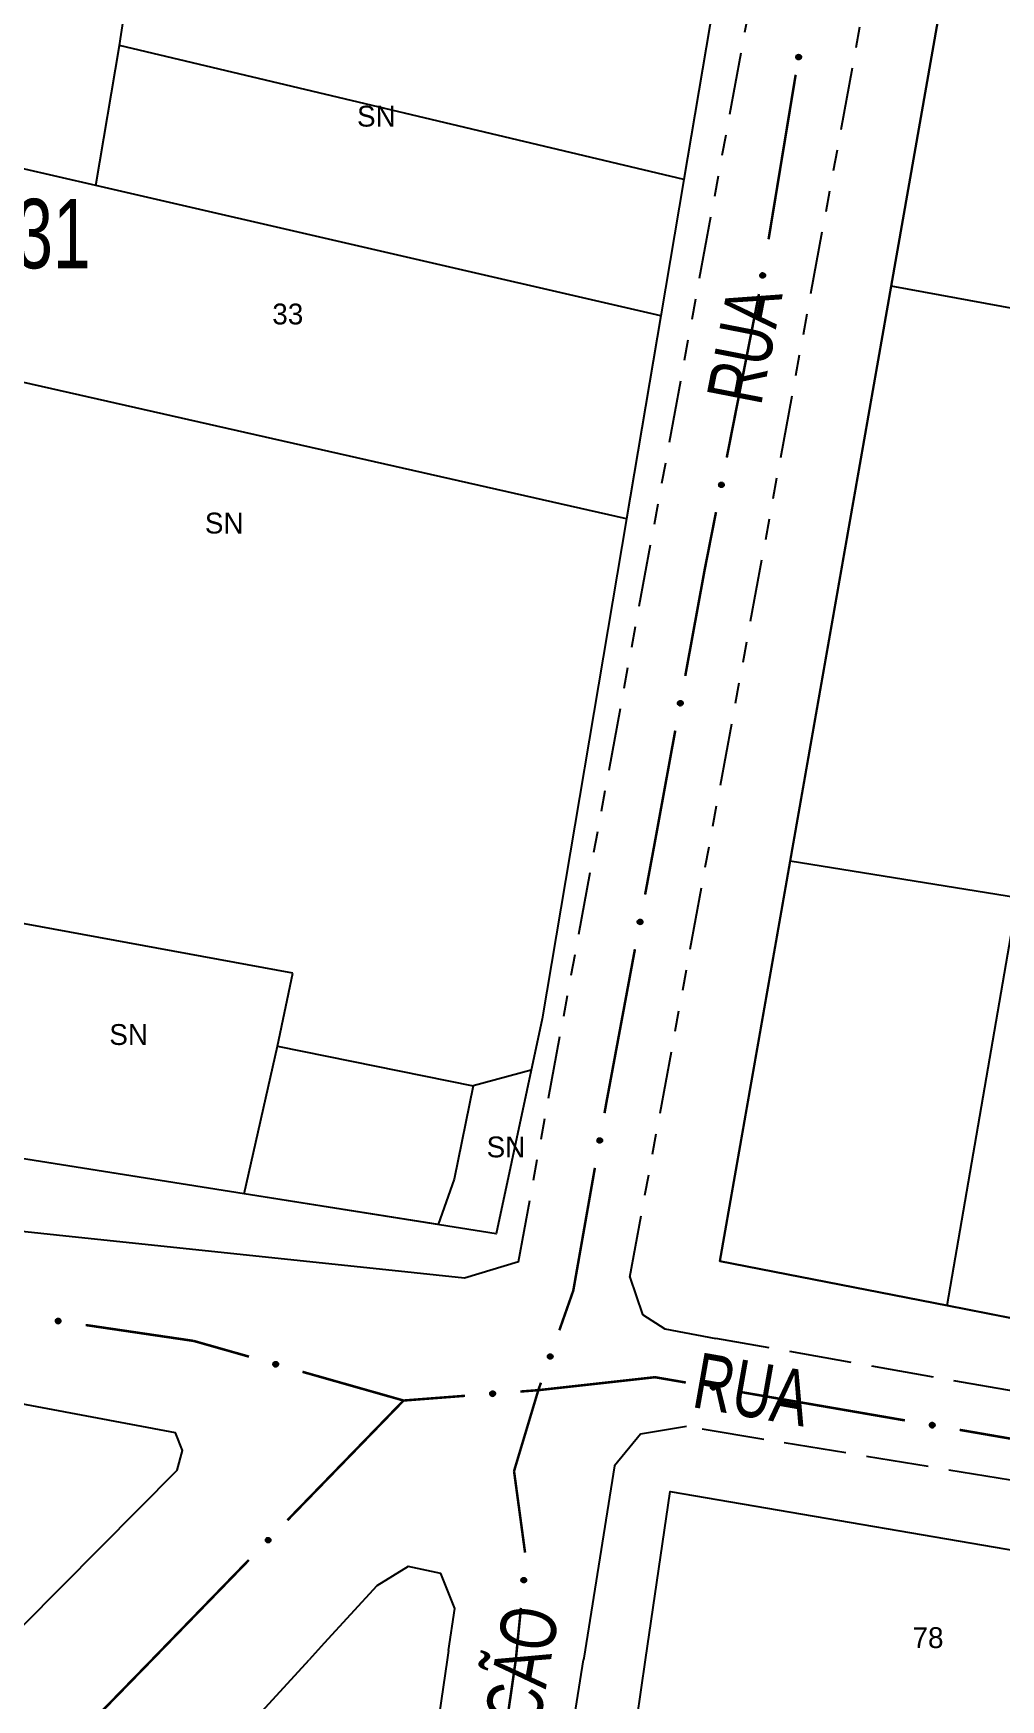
# Model space of a CAD drawing. Extents: x 209193 to 212081, y 4877574 to 4880493.
# Drawn here: x 210094.6 to 210164.2, y 4879056.4 to 4879176.3 of the extents above; entities that cross this region are included whole.
import ezdxf
from ezdxf.enums import TextEntityAlignment as Align

# ---------------------------------------------------------------- set-up
doc = ezdxf.new("R2010")
doc.units = 0
doc.header["$LTSCALE"] = 1.5
doc.header["$MEASUREMENT"] = 0
doc.linetypes.add('TRACO_11', pattern=[8, 3, -1, 3, -1])
doc.linetypes.add('TRACO_25', pattern=[8, 3, -1, 1, -1, 1, -1])
for name, color, linetype in [('CD_MALHA_LOTES', 7, 'CONTINUOUS'), ('CD_TXT_QUADRA', 255, 'CONTINUOUS'), ('RU-QUADRA', 210, 'CONTINUOUS'), ('SV-EIXO-RUA-N-PAV', 6, 'CONTINUOUS'), ('SV-EIXO-RUA-PAV', 20, 'CONTINUOUS'), ('SV-RUA-NAO-PAV', 7, 'CONTINUOUS'), ('SV-RUA-PAVIM', 7, 'CONTINUOUS'), ('SV-TXT-RUA-N-PAV', 7, 'CONTINUOUS'), ('SV-TXT-RUA-PAV', 7, 'CONTINUOUS'), ('Th_NmrPort', 1, 'CONTINUOUS')]:
    doc.layers.add(name, color=color, linetype=linetype)
doc.styles.add('ARIAL', font='ARIAL.SHX')

msp = doc.modelspace()

# ---------------------------------------------------------------- linework, layer by layer
at = {"layer": 'CD_MALHA_LOTES', "linetype": 'Continuous', "flags": 128}
for points in [[(210156.336361, 4879158.132644), (210164.284145, 4879203.311498)], [(210100.792916, 4879175.469628), (210103.764869, 4879195.030859)], [(210145.152049, 4879187.964803), (210141.413705, 4879165.812992)], [(210099.080958, 4879165.380867), (210100.792916, 4879175.469628)], [(210141.413705, 4879165.812992), (210100.792916, 4879175.469628)], [(210099.080958, 4879165.380867), (210088.211784, 4879167.888094)], [(210139.757311, 4879155.997923), (210099.080958, 4879165.380867)], [(210141.413705, 4879165.812992), (210139.757311, 4879155.997923)], [(210149.054874, 4879116.741327), (210156.336361, 4879158.132644)], [(210166.647217, 4879156.235337), (210156.336361, 4879158.132644)], [(210139.757311, 4879155.997923), (210137.29042, 4879141.38019)], [(210137.29042, 4879141.38019), (210085.808283, 4879153.027662)], [(210137.29042, 4879141.38019), (210131.217304, 4879105.393534), (210130.429175, 4879101.710142)], [(210143.992909, 4879087.966796), (210149.054874, 4879116.741327)], [(210165.435495, 4879114.115006), (210149.054874, 4879116.741327)], [(210113.251667, 4879108.694906), (210079.954037, 4879114.813691)], [(210160.354249, 4879084.760625), (210165.435495, 4879114.115006)], [(210112.158847, 4879103.445331), (210113.251667, 4879108.694906)], [(210109.7492, 4879092.807966), (210112.158847, 4879103.445331)], [(210112.158847, 4879103.445331), (210126.232532, 4879100.584148)], [(210130.429175, 4879101.710142), (210126.232532, 4879100.584148)], [(210126.232532, 4879100.584148), (210124.867124, 4879093.86827), (210123.728946, 4879090.589113)], [(210109.7492, 4879092.807966), (210077.383348, 4879097.945045)], [(210123.728946, 4879090.589113), (210109.7492, 4879092.807966)], [(210160.354249, 4879084.760625), (210143.992909, 4879087.966796)], [(210178.0139, 4879081.299659), (210160.354249, 4879084.760625)], [(210137.389445, 4879050.616421), (210138.651385, 4879059.272382), (210140.417122, 4879071.384015)], [(210140.417122, 4879071.384015), (210200.947145, 4879061.0124)]]:
    msp.add_lwpolyline(points, dxfattribs=at)
at = {"layer": 'RU-QUADRA', "linetype": 'Continuous', "flags": 128}
for points in [[(210164.284145, 4879203.311498), (210156.336361, 4879158.132644), (210143.992909, 4879087.966796), (210160.354215, 4879084.76045), (210188.932084, 4879079.160008)], [(210145.152049, 4879187.964803), (210141.413705, 4879165.812992), (210139.757311, 4879155.997923), (210137.29042, 4879141.38019), (210131.217304, 4879105.393534), (210127.907716, 4879089.925862), (210077.383348, 4879097.945045), (210079.954037, 4879114.813691), (210085.277811, 4879149.747847), (210084.577669, 4879149.870224), (210082.781709, 4879150.184138), (210082.083569, 4879150.306165), (210080.427149, 4879139.916666), (210077.437597, 4879121.165426), (210073.882187, 4879098.864972), (210058.265905, 4879102.168261), (210022.345995, 4879109.723771), (210016.83275, 4879115.373863)], [(210137.389445, 4879050.616421), (210138.651385, 4879059.272382), (210140.417122, 4879071.384015), (210200.947145, 4879061.0124), (210211.11458, 4879059.270245), (210219.154227, 4879057.892678), (210233.41, 4879055.45)]]:
    msp.add_lwpolyline(points, dxfattribs=at)
at = {"layer": 'SV-EIXO-RUA-N-PAV'}
for points in [[(210149.799566, 4879174.748425), (210149.828628, 4879174.709087), (210149.845561, 4879174.669335), (210149.850141, 4879174.632116), (210149.845612, 4879174.59817), (210149.837068, 4879174.563964), (210149.820845, 4879174.531378), (210149.794827, 4879174.4992), (210149.755571, 4879174.46977), (210149.713709, 4879174.4551), (210149.677459, 4879174.448658), (210149.641791, 4879174.451342), (210149.608701, 4879174.460199), (210149.57541, 4879174.47817), (210149.543057, 4879174.504855), (210149.51442, 4879174.545045), (210149.498087, 4879174.58413), (210149.494602, 4879174.620247), (210149.497527, 4879174.656088), (210149.506669, 4879174.690905), (210149.522779, 4879174.722801), (210149.549704, 4879174.755326), (210149.589747, 4879174.783066), (210149.628543, 4879174.799801), (210149.664602, 4879174.803792), (210149.699823, 4879174.800118), (210149.734235, 4879174.791965), (210149.767671, 4879174.77702), (210149.799566, 4879174.748425)], [(210147.214179, 4879159.029351), (210147.242001, 4879158.989127), (210147.257687, 4879158.948867), (210147.261105, 4879158.911523), (210147.255521, 4879158.877735), (210147.245915, 4879158.843812), (210147.228684, 4879158.811747), (210147.201677, 4879158.780395), (210147.161523, 4879158.752203), (210147.119224, 4879158.738844), (210147.082791, 4879158.733534), (210147.047224, 4879158.737329), (210147.014426, 4879158.747212), (210146.981711, 4879158.766212), (210146.950206, 4879158.793892), (210146.922834, 4879158.834955), (210146.907727, 4879158.87453), (210146.905369, 4879158.910738), (210146.90941, 4879158.94647), (210146.919632, 4879158.980986), (210146.936727, 4879159.012364), (210146.964653, 4879159.044034), (210147.005541, 4879159.070513), (210147.04484, 4879159.086031), (210147.081005, 4879159.088897), (210147.116095, 4879159.084127), (210147.150236, 4879159.074906), (210147.18319, 4879159.058927), (210147.214179, 4879159.029351)], [(210144.245775, 4879143.957025), (210144.273597, 4879143.916801), (210144.289283, 4879143.876541), (210144.292701, 4879143.839197), (210144.287117, 4879143.805409), (210144.277511, 4879143.771486), (210144.260281, 4879143.739421), (210144.233273, 4879143.708069), (210144.193119, 4879143.679877), (210144.15082, 4879143.666518), (210144.114388, 4879143.661208), (210144.07882, 4879143.665003), (210144.046022, 4879143.674887), (210144.013307, 4879143.693886), (210143.981802, 4879143.721566), (210143.954431, 4879143.762629), (210143.939323, 4879143.802204), (210143.936965, 4879143.838412), (210143.941006, 4879143.874144), (210143.951228, 4879143.90866), (210143.968324, 4879143.940038), (210143.99625, 4879143.971708), (210144.037137, 4879143.998187), (210144.076436, 4879144.013705), (210144.112601, 4879144.016571), (210144.147691, 4879144.011801), (210144.181833, 4879144.00258), (210144.214786, 4879143.986601), (210144.245775, 4879143.957025)], [(210141.283361, 4879128.235554), (210141.311729, 4879128.195713), (210141.327962, 4879128.155671), (210141.33189, 4879128.118376), (210141.326767, 4879128.084516), (210141.317624, 4879128.050465), (210141.300832, 4879128.018168), (210141.274255, 4879127.98645), (210141.234489, 4879127.957713), (210141.192376, 4879127.943779), (210141.15602, 4879127.937973), (210141.120404, 4879127.941282), (210141.087474, 4879127.950717), (210141.054503, 4879127.969269), (210141.022623, 4879127.996517), (210140.994694, 4879128.037202), (210140.979049, 4879128.076568), (210140.976197, 4879128.11274), (210140.97975, 4879128.148525), (210140.989501, 4879128.183176), (210141.006167, 4879128.214784), (210141.033658, 4879128.246833), (210141.074181, 4879128.273866), (210141.113265, 4879128.289919), (210141.149388, 4879128.293278), (210141.184539, 4879128.288987), (210141.218803, 4879128.280232), (210141.251972, 4879128.264704), (210141.283361, 4879128.235554)], [(210138.387908, 4879112.499379), (210138.416146, 4879112.459446), (210138.43225, 4879112.419351), (210138.436055, 4879112.382044), (210138.430822, 4879112.3482), (210138.421569, 4879112.314179), (210138.404672, 4879112.281937), (210138.377992, 4879112.250306), (210138.338132, 4879112.221699), (210138.295975, 4879112.207902), (210138.259599, 4879112.202214), (210138.223994, 4879112.205639), (210138.191095, 4879112.215182), (210138.158185, 4879112.233841), (210138.126394, 4879112.261192), (210138.098598, 4879112.301968), (210138.08308, 4879112.341384), (210138.080346, 4879112.377566), (210138.084016, 4879112.413338), (210138.093879, 4879112.447958), (210138.110648, 4879112.479512), (210138.138244, 4879112.511471), (210138.178854, 4879112.538372), (210138.21799, 4879112.554298), (210138.254124, 4879112.557539), (210138.289261, 4879112.553133), (210138.323496, 4879112.544267), (210138.356614, 4879112.528631), (210138.387908, 4879112.499379)], [(210135.484526, 4879096.76622), (210135.513156, 4879096.726567), (210135.529654, 4879096.686633), (210135.533828, 4879096.649366), (210135.528928, 4879096.615472), (210135.520011, 4879096.581361), (210135.503433, 4879096.548954), (210135.477065, 4879096.517062), (210135.43749, 4879096.488063), (210135.39547, 4879096.473851), (210135.359152, 4879096.467805), (210135.323516, 4879096.470878), (210135.290524, 4879096.480096), (210135.257431, 4879096.49843), (210135.225372, 4879096.525466), (210135.197176, 4879096.565967), (210135.18127, 4879096.605228), (210135.17818, 4879096.641381), (210135.181497, 4879096.677188), (210135.191018, 4879096.711903), (210135.207475, 4879096.743621), (210135.234755, 4879096.77585), (210135.275098, 4879096.803151), (210135.314075, 4879096.819461), (210135.350175, 4879096.823058), (210135.385354, 4879096.818999), (210135.419675, 4879096.810471), (210135.452945, 4879096.795162), (210135.484526, 4879096.76622)], [(210131.934035, 4879081.193271), (210131.95582, 4879081.149483), (210131.965589, 4879081.107394), (210131.963633, 4879081.069944), (210131.953275, 4879081.037302), (210131.938917, 4879081.005101), (210131.917279, 4879080.975829), (210131.886066, 4879080.948661), (210131.842294, 4879080.926499), (210131.79852, 4879080.919326), (210131.761702, 4879080.919279), (210131.727043, 4879080.92812), (210131.695995, 4879080.942592), (210131.666332, 4879080.966074), (210131.639108, 4879080.997974), (210131.61789, 4879081.042528), (210131.608596, 4879081.083857), (210131.611439, 4879081.12003), (210131.620547, 4879081.154818), (210131.635599, 4879081.187517), (210131.657006, 4879081.216128), (210131.689173, 4879081.243481), (210131.733426, 4879081.263841), (210131.77454, 4879081.273581), (210131.810744, 4879081.271246), (210131.844791, 4879081.261508), (210131.877263, 4879081.2475), (210131.907593, 4879081.226974), (210131.934035, 4879081.193271)]]:
    msp.add_lwpolyline(points, close=True, dxfattribs=at)
for points in [[(210149.506669, 4879174.690905), (210149.498087, 4879174.58413)], [(210149.514645, 4879174.702468), (210149.506814, 4879174.570998)], [(210149.522779, 4879174.722801), (210149.51442, 4879174.545045)], [(210149.537694, 4879174.733243), (210149.529542, 4879174.53268)], [(210149.549704, 4879174.755326), (210149.543057, 4879174.504855)], [(210149.570611, 4879174.765158), (210149.559224, 4879174.4946)], [(210149.589747, 4879174.783066), (210149.57541, 4879174.47817)], [(210149.607804, 4879174.789455), (210149.591789, 4879174.474022)], [(210149.628543, 4879174.799801), (210149.608701, 4879174.460199)], [(210149.64525, 4879174.798497), (210149.625242, 4879174.45883)], [(210149.664602, 4879174.803792), (210149.641791, 4879174.451342)], [(210149.681364, 4879174.799462), (210149.657333, 4879174.45216)], [(210149.699823, 4879174.800118), (210149.677459, 4879174.448658)], [(210149.717495, 4879174.792126), (210149.698152, 4879174.456498)], [(210149.734235, 4879174.791965), (210149.713709, 4879174.4551)], [(210149.750045, 4879174.779848), (210149.73582, 4879174.466887)], [(210149.767671, 4879174.77702), (210149.755571, 4879174.46977)], [(210149.781707, 4879174.762185), (210149.773916, 4879174.488268)], [(210149.799566, 4879174.748425), (210149.794827, 4879174.4992)], [(210149.814526, 4879174.726354), (210149.808623, 4879174.522655)], [(210149.828628, 4879174.709087), (210149.820845, 4879174.531378)], [(210149.838378, 4879174.686468), (210149.829422, 4879174.556567)], [(210149.845561, 4879174.669335), (210149.837068, 4879174.563964)], [(210147.005541, 4879159.070513), (210146.981711, 4879158.766212)], [(210147.023788, 4879159.076336), (210146.997953, 4879158.761556)], [(210147.04484, 4879159.086031), (210147.014426, 4879158.747212)], [(210147.061497, 4879159.084208), (210147.030916, 4879158.745328)], [(210147.081005, 4879159.088897), (210147.047224, 4879158.737329)], [(210147.097625, 4879159.084046), (210147.062784, 4879158.737662)], [(210147.116095, 4879159.084127), (210147.082791, 4879158.733534)], [(210147.133509, 4879159.075588), (210147.103719, 4879158.740726)], [(210147.150236, 4879159.074906), (210147.119224, 4879158.738844)], [(210146.919632, 4879158.980986), (210146.907727, 4879158.87453)], [(210146.927965, 4879158.992294), (210146.91604, 4879158.861132)], [(210146.936727, 4879159.012364), (210146.922834, 4879158.834955)], [(210146.951961, 4879159.022336), (210146.937563, 4879158.822125)], [(210146.964653, 4879159.044034), (210146.950206, 4879158.793892)], [(210146.985856, 4879159.05321), (210146.966044, 4879158.783138)], [(210147.16566, 4879159.062303), (210147.141692, 4879158.749936)], [(210147.18319, 4879159.058927), (210147.161523, 4879158.752203)], [(210147.196758, 4879159.043662), (210147.180435, 4879158.77012)], [(210147.214179, 4879159.029351), (210147.201677, 4879158.780395)], [(210147.228443, 4879159.006825), (210147.216196, 4879158.803409)], [(210147.242001, 4879158.989127), (210147.228684, 4879158.811747)], [(210147.251042, 4879158.966215), (210147.238042, 4879158.836656)], [(210147.257687, 4879158.948867), (210147.245915, 4879158.843812)], [(210143.951228, 4879143.90866), (210143.939323, 4879143.802204)], [(210143.959561, 4879143.919968), (210143.947637, 4879143.788806)], [(210143.968324, 4879143.940038), (210143.954431, 4879143.762629)], [(210143.983557, 4879143.95001), (210143.96916, 4879143.749799)], [(210143.99625, 4879143.971708), (210143.981802, 4879143.721566)], [(210144.017452, 4879143.980885), (210143.997641, 4879143.710812)], [(210144.037137, 4879143.998187), (210144.013307, 4879143.693886)], [(210144.055384, 4879144.00401), (210144.029549, 4879143.68923)], [(210144.076436, 4879144.013705), (210144.046022, 4879143.674887)], [(210144.093094, 4879144.011882), (210144.062512, 4879143.673002)], [(210144.112601, 4879144.016571), (210144.07882, 4879143.665003)], [(210144.129221, 4879144.01172), (210144.09438, 4879143.665336)], [(210144.147691, 4879144.011801), (210144.114388, 4879143.661208)], [(210144.165105, 4879144.003262), (210144.135315, 4879143.6684)], [(210144.181833, 4879144.00258), (210144.15082, 4879143.666518)], [(210144.197257, 4879143.989977), (210144.173288, 4879143.67761)], [(210144.214786, 4879143.986601), (210144.193119, 4879143.679877)], [(210144.228354, 4879143.971336), (210144.212031, 4879143.697794)], [(210144.245775, 4879143.957025), (210144.233273, 4879143.708069)], [(210144.26004, 4879143.934499), (210144.247793, 4879143.731083)], [(210144.273597, 4879143.916801), (210144.260281, 4879143.739421)], [(210144.282638, 4879143.893889), (210144.269639, 4879143.76433)], [(210144.289283, 4879143.876541), (210144.277511, 4879143.771486)], [(210140.989501, 4879128.183176), (210140.979049, 4879128.076568)], [(210140.997679, 4879128.194597), (210140.987544, 4879128.063284)], [(210141.006167, 4879128.214784), (210140.994694, 4879128.037202)], [(210141.021263, 4879128.224964), (210141.009597, 4879128.024574)], [(210141.033658, 4879128.246833), (210141.022623, 4879127.996517)], [(210141.054734, 4879128.256297), (210141.038607, 4879127.98598)], [(210141.074181, 4879128.273866), (210141.054503, 4879127.969269)], [(210141.092347, 4879128.279938), (210141.070807, 4879127.964835)], [(210141.113265, 4879128.289919), (210141.087474, 4879127.950717)], [(210141.129946, 4879128.288323), (210141.103988, 4879127.949058)], [(210141.149388, 4879128.293278), (210141.120404, 4879127.941282)], [(210141.166072, 4879128.288654), (210141.135958, 4879127.941827)], [(210141.184539, 4879128.288987), (210141.15602, 4879127.937973)], [(210141.202068, 4879128.280687), (210141.176847, 4879127.945449)], [(210141.218803, 4879128.280232), (210141.192376, 4879127.943779)], [(210141.234398, 4879128.267841), (210141.214691, 4879127.955176)], [(210141.251972, 4879128.264704), (210141.234489, 4879127.957713)], [(210141.265746, 4879128.249625), (210141.253155, 4879127.975887)], [(210141.283361, 4879128.235554), (210141.274255, 4879127.98645)], [(210141.297931, 4879128.213224), (210141.288459, 4879128.00966)], [(210141.311729, 4879128.195713), (210141.300832, 4879128.018168)], [(210141.321081, 4879128.172927), (210141.30985, 4879128.043202)], [(210141.327962, 4879128.155671), (210141.317624, 4879128.050465)], [(210138.093879, 4879112.447958), (210138.08308, 4879112.341384)], [(210138.102094, 4879112.459352), (210138.091532, 4879112.328073)], [(210138.110648, 4879112.479512), (210138.098598, 4879112.301968)], [(210138.125777, 4879112.489642), (210138.113459, 4879112.289292)], [(210138.138244, 4879112.511471), (210138.126394, 4879112.261192)], [(210138.15935, 4879112.520866), (210138.142343, 4879112.250603)], [(210138.178854, 4879112.538372), (210138.158185, 4879112.233841)], [(210138.19704, 4879112.544385), (210138.174474, 4879112.229353)], [(210138.21799, 4879112.554298), (210138.191095, 4879112.215182)], [(210138.234665, 4879112.552647), (210138.207604, 4879112.213469)], [(210138.254124, 4879112.557539), (210138.223994, 4879112.205639)], [(210138.270792, 4879112.552861), (210138.23955, 4879112.206133)], [(210138.289261, 4879112.553133), (210138.259599, 4879112.202214)], [(210138.306762, 4879112.544776), (210138.28045, 4879112.209622)], [(210138.323496, 4879112.544267), (210138.295975, 4879112.207902)], [(210138.33905, 4879112.531825), (210138.318326, 4879112.219226)], [(210138.356614, 4879112.528631), (210138.338132, 4879112.221699)], [(210138.370339, 4879112.513508), (210138.356858, 4879112.239812)], [(210138.387908, 4879112.499379), (210138.377992, 4879112.250306)], [(210138.402406, 4879112.477002), (210138.392271, 4879112.273469)], [(210138.416146, 4879112.459446), (210138.404672, 4879112.281937)], [(210138.425425, 4879112.436629), (210138.413771, 4879112.306942)], [(210138.43225, 4879112.419351), (210138.421569, 4879112.314179)], [(210135.191018, 4879096.711903), (210135.18127, 4879096.605228)], [(210135.19912, 4879096.723378), (210135.189853, 4879096.592001)], [(210135.207475, 4879096.743621), (210135.197176, 4879096.565967)], [(210135.222504, 4879096.7539), (210135.212161, 4879096.553438)], [(210135.234755, 4879096.77585), (210135.225372, 4879096.525466)], [(210135.255767, 4879096.785454), (210135.241425, 4879096.515035)], [(210135.275098, 4879096.803151), (210135.257431, 4879096.49843)], [(210135.293223, 4879096.809342), (210135.273764, 4879096.494103)], [(210135.314075, 4879096.819461), (210135.290524, 4879096.480096)], [(210135.330766, 4879096.817975), (210135.307049, 4879096.478547)], [(210135.350175, 4879096.823058), (210135.323516, 4879096.470878)], [(210135.366889, 4879096.818545), (210135.339065, 4879096.471526)], [(210135.385354, 4879096.818999), (210135.359152, 4879096.467805)], [(210135.402937, 4879096.810815), (210135.37993, 4879096.475418)], [(210135.419675, 4879096.810471), (210135.39547, 4879096.473851)], [(210135.435351, 4879096.798183), (210135.417709, 4879096.485395)], [(210135.452945, 4879096.795162), (210135.43749, 4879096.488063)], [(210135.466819, 4879096.780175), (210135.456036, 4879096.506359)], [(210135.484526, 4879096.76622), (210135.477065, 4879096.517062)], [(210135.499244, 4879096.743987), (210135.491116, 4879096.540364)], [(210135.513156, 4879096.726567), (210135.503433, 4879096.548954)], [(210135.522659, 4879096.703843), (210135.512285, 4879096.574047)], [(210135.529654, 4879096.686633), (210135.520011, 4879096.581361)], [(210131.635599, 4879081.187517), (210131.608596, 4879081.083857)], [(210131.645463, 4879081.197517), (210131.614908, 4879081.069408)], [(210131.657006, 4879081.216128), (210131.61789, 4879081.042528)], [(210131.673508, 4879081.22382), (210131.630633, 4879081.027724)], [(210131.689173, 4879081.243481), (210131.639108, 4879080.997974)], [(210131.71147, 4879081.249531), (210131.653247, 4879080.985066)], [(210131.733426, 4879081.263841), (210131.666332, 4879080.966074)], [(210131.752318, 4879081.266995), (210131.681742, 4879080.959143)], [(210131.77454, 4879081.273581), (210131.695995, 4879080.942592)], [(210131.790766, 4879081.269394), (210131.712046, 4879080.938369)], [(210131.810744, 4879081.271246), (210131.727043, 4879080.92812)], [(210131.826499, 4879081.264069), (210131.74249, 4879080.926225)], [(210131.844791, 4879081.261508), (210131.761702, 4879080.919279)], [(210131.860805, 4879081.250568), (210131.783443, 4879080.923405)], [(210131.877263, 4879081.2475), (210131.79852, 4879080.919326)], [(210131.890727, 4879081.232821), (210131.822342, 4879080.927091)], [(210131.907593, 4879081.226974), (210131.842294, 4879080.926499)], [(210131.918839, 4879081.209926), (210131.863574, 4879080.941529)], [(210131.934035, 4879081.193271), (210131.886066, 4879080.948661)], [(210131.944933, 4879081.168937), (210131.903727, 4879080.969362)], [(210131.95582, 4879081.149483), (210131.917279, 4879080.975829)], [(210131.961492, 4879081.125514), (210131.930102, 4879080.999144)], [(210131.965589, 4879081.107394), (210131.938917, 4879081.005101)]]:
    msp.add_lwpolyline(points, dxfattribs=at)
at = {"layer": 'SV-EIXO-RUA-N-PAV', "const_width": 0.18}
for points in [[(210149.458104, 4879173.353074), (210147.507288, 4879161.512705)], [(210146.815256, 4879157.573467), (210144.49647, 4879145.79963)], [(210143.723541, 4879141.875018), (210142.950613, 4879137.950405)], [(210142.906948, 4879137.728696), (210141.508906, 4879130.081406)], [(210142.950613, 4879137.950405), (210142.906948, 4879137.728696)], [(210140.789567, 4879126.146618), (210139.350888, 4879118.277044)], [(210139.350888, 4879118.277044), (210139.310861, 4879118.058098)], [(210139.310861, 4879118.058098), (210138.619459, 4879114.344487)], [(210137.887319, 4879110.412062), (210135.873932, 4879099.597892)], [(210135.822656, 4879099.322483), (210135.697879, 4879098.613521)], [(210135.873932, 4879099.597892), (210135.822656, 4879099.322483)], [(210135.004535, 4879094.67407), (210133.617849, 4879086.795168)], [(210133.449239, 4879085.837156), (210132.445608, 4879082.981101)], [(210133.617849, 4879086.795168), (210133.449239, 4879085.837156)], [(210131.119485, 4879079.207323), (210130.931868, 4879078.673419)]]:
    msp.add_lwpolyline(points, dxfattribs=at)
at = {"layer": 'SV-EIXO-RUA-PAV'}
for points in [[(210096.244228, 4879083.781798), (210096.283058, 4879083.811534), (210096.322511, 4879083.82915), (210096.359647, 4879083.834372), (210096.393665, 4879083.83043), (210096.428013, 4879083.822477), (210096.460875, 4879083.806818), (210096.493497, 4879083.78136), (210096.5236, 4879083.742617), (210096.53899, 4879083.701015), (210096.546057, 4879083.664882), (210096.543989, 4879083.629173), (210096.535704, 4879083.595935), (210096.51831, 4879083.562338), (210096.492188, 4879083.52953), (210096.452498, 4879083.500204), (210096.4137, 4879083.483198), (210096.377649, 4879083.479091), (210096.341762, 4879083.481397), (210096.306793, 4879083.489937), (210096.274624, 4879083.505494), (210096.241639, 4879083.531854), (210096.213213, 4879083.571412), (210096.19581, 4879083.609914), (210096.191197, 4879083.645898), (210096.194264, 4879083.681177), (210096.201822, 4879083.715725), (210096.216187, 4879083.749414), (210096.244228, 4879083.781798)], [(210111.923655, 4879080.684677), (210111.966028, 4879080.709102), (210112.00744, 4879080.721429), (210112.044939, 4879080.721769), (210112.078154, 4879080.713429), (210112.111174, 4879080.701069), (210112.141716, 4879080.681264), (210112.170744, 4879080.651773), (210112.195544, 4879080.609439), (210112.205383, 4879080.566186), (210112.207684, 4879080.529441), (210112.200981, 4879080.494305), (210112.188437, 4879080.462429), (210112.166815, 4879080.431385), (210112.136642, 4879080.402259), (210112.09347, 4879080.378353), (210112.052788, 4879080.366546), (210112.016509, 4879080.36717), (210111.981228, 4879080.374131), (210111.947669, 4879080.387153), (210111.917801, 4879080.406768), (210111.888531, 4879080.4372), (210111.865499, 4879080.480124), (210111.853261, 4879080.520565), (210111.853374, 4879080.556843), (210111.86101, 4879080.591422), (210111.873004, 4879080.624691), (210111.891635, 4879080.656221), (210111.923655, 4879080.684677)], [(210143.402735, 4879079.01352), (210143.442299, 4879079.042274), (210143.482181, 4879079.058896), (210143.519435, 4879079.063186), (210143.553344, 4879079.058392), (210143.587483, 4879079.049581), (210143.619941, 4879079.033105), (210143.651916, 4879079.006837), (210143.681038, 4879078.967352), (210143.695381, 4879078.925377), (210143.701541, 4879078.889079), (210143.698579, 4879078.853433), (210143.689464, 4879078.820412), (210143.671233, 4879078.787262), (210143.644297, 4879078.755119), (210143.603885, 4879078.726796), (210143.564674, 4879078.710768), (210143.528531, 4879078.707565), (210143.492713, 4879078.71077), (210143.457969, 4879078.720183), (210143.4262, 4879078.736541), (210143.393885, 4879078.763719), (210143.366459, 4879078.803977), (210143.350027, 4879078.842903), (210143.346317, 4879078.878991), (210143.350266, 4879078.914183), (210143.358687, 4879078.94853), (210143.373892, 4879078.981848), (210143.402735, 4879079.01352)], [(210127.497452, 4879078.519639), (210127.528752, 4879078.557221), (210127.563337, 4879078.583119), (210127.598401, 4879078.596418), (210127.632449, 4879078.60009), (210127.667706, 4879078.599924), (210127.703215, 4879078.591913), (210127.740657, 4879078.574293), (210127.778576, 4879078.54316), (210127.802779, 4879078.505987), (210127.817655, 4879078.472308), (210127.823529, 4879078.437025), (210127.822793, 4879078.402778), (210127.813253, 4879078.366168), (210127.795026, 4879078.328399), (210127.762797, 4879078.291027), (210127.728717, 4879078.265869), (210127.694464, 4879078.253897), (210127.658955, 4879078.248217), (210127.622963, 4879078.248818), (210127.588152, 4879078.256882), (210127.550157, 4879078.275302), (210127.513693, 4879078.3076), (210127.488212, 4879078.341305), (210127.475762, 4879078.375381), (210127.470957, 4879078.410466), (210127.470694, 4879078.44583), (210127.47726, 4879078.481859), (210127.497452, 4879078.519639)], [(210159.169127, 4879076.289386), (210159.20869, 4879076.31814), (210159.248572, 4879076.334762), (210159.285827, 4879076.339052), (210159.319736, 4879076.334258), (210159.353874, 4879076.325447), (210159.386332, 4879076.308971), (210159.418307, 4879076.282703), (210159.44743, 4879076.243218), (210159.461772, 4879076.201243), (210159.467932, 4879076.164945), (210159.46497, 4879076.129299), (210159.455855, 4879076.096278), (210159.437625, 4879076.063128), (210159.410689, 4879076.030985), (210159.370276, 4879076.002662), (210159.331065, 4879075.986634), (210159.294922, 4879075.983431), (210159.259105, 4879075.986636), (210159.22436, 4879075.996049), (210159.192591, 4879076.012407), (210159.160277, 4879076.039585), (210159.13285, 4879076.079843), (210159.116418, 4879076.118769), (210159.112708, 4879076.154857), (210159.116658, 4879076.190049), (210159.125079, 4879076.224396), (210159.140283, 4879076.257714), (210159.169127, 4879076.289386)], [(210111.66142, 4879067.90621), (210111.662849, 4879067.857323), (210111.654081, 4879067.815014), (210111.636612, 4879067.781831), (210111.613528, 4879067.756534), (210111.586998, 4879067.733314), (210111.555085, 4879067.715804), (210111.51536, 4879067.704216), (210111.466329, 4879067.702437), (210111.423578, 4879067.714268), (210111.39013, 4879067.729655), (210111.362365, 4879067.752206), (210111.340239, 4879067.778357), (210111.323147, 4879067.812108), (210111.311797, 4879067.85248), (210111.311202, 4879067.901825), (210111.320083, 4879067.943245), (210111.337823, 4879067.974897), (210111.360671, 4879068.002666), (210111.388041, 4879068.026048), (210111.419466, 4879068.043055), (210111.460135, 4879068.05441), (210111.508847, 4879068.054352), (210111.550259, 4879068.045966), (210111.582152, 4879068.028675), (210111.608984, 4879068.005565), (210111.632598, 4879067.979239), (210111.651535, 4879067.947892), (210111.66142, 4879067.90621)], [(210130.002001, 4879065.12669), (210130.033548, 4879065.089316), (210130.053019, 4879065.050744), (210130.059998, 4879065.013898), (210130.057677, 4879064.979731), (210130.051364, 4879064.945044), (210130.037284, 4879064.911476), (210130.013405, 4879064.877681), (210129.976136, 4879064.845772), (210129.935311, 4879064.828423), (210129.899555, 4879064.819647), (210129.863788, 4879064.820017), (210129.830193, 4879064.826714), (210129.795809, 4879064.842492), (210129.761797, 4879064.867026), (210129.730618, 4879064.905278), (210129.711789, 4879064.943224), (210129.705973, 4879064.97904), (210129.706573, 4879065.014995), (210129.713442, 4879065.050331), (210129.727453, 4879065.083202), (210129.752216, 4879065.117403), (210129.790379, 4879065.147676), (210129.828011, 4879065.166888), (210129.863736, 4879065.173205), (210129.899121, 4879065.171817), (210129.933989, 4879065.165909), (210129.968321, 4879065.153161), (210130.002001, 4879065.12669)]]:
    msp.add_lwpolyline(points, close=True, dxfattribs=at)
for points in [[(210096.191197, 4879083.645898), (210096.543989, 4879083.629173)], [(210096.194264, 4879083.681177), (210096.546057, 4879083.664882)], [(210096.195238, 4879083.662733), (210096.542903, 4879083.644698)], [(210096.19581, 4879083.609914), (210096.535704, 4879083.595935)], [(210096.196825, 4879083.62664), (210096.536788, 4879083.612497)], [(210096.201822, 4879083.715725), (210096.53899, 4879083.701015)], [(210096.201949, 4879083.698984), (210096.537861, 4879083.685437)], [(210096.206513, 4879083.589356), (210096.522175, 4879083.578787)], [(210096.213213, 4879083.571412), (210096.51831, 4879083.562338)], [(210096.213663, 4879083.731741), (210096.526824, 4879083.722919)], [(210096.216187, 4879083.749414), (210096.5236, 4879083.742617)], [(210096.230777, 4879083.763704), (210096.504788, 4879083.76064)], [(210096.231447, 4879083.552588), (210096.502162, 4879083.545871)], [(210096.241639, 4879083.531854), (210096.492188, 4879083.52953)], [(210096.244228, 4879083.781798), (210096.493497, 4879083.78136)], [(210096.263926, 4879083.520227), (210096.4646, 4879083.515536)], [(210096.266037, 4879083.797136), (210096.469808, 4879083.794749)], [(210096.274624, 4879083.505494), (210096.452498, 4879083.500204)], [(210096.283058, 4879083.811534), (210096.460875, 4879083.806818)], [(210096.305505, 4879083.821673), (210096.435542, 4879083.81496)], [(210096.322511, 4879083.82915), (210096.428013, 4879083.822477)], [(210096.295095, 4879083.497712), (210096.42668, 4879083.492151)], [(210096.306793, 4879083.489937), (210096.4137, 4879083.483198)], [(210111.853261, 4879080.520565), (210112.188437, 4879080.462429)], [(210111.853374, 4879080.556843), (210112.200981, 4879080.494305)], [(210111.856446, 4879080.537016), (210112.191669, 4879080.478709)], [(210111.859574, 4879080.573008), (210112.201927, 4879080.50984)], [(210111.86101, 4879080.591422), (210112.207684, 4879080.529441)], [(210111.861194, 4879080.498788), (210112.17279, 4879080.44719)], [(210111.865499, 4879080.480124), (210112.166815, 4879080.431385)], [(210111.87095, 4879080.608076), (210112.202235, 4879080.550888)], [(210111.873004, 4879080.624691), (210112.205383, 4879080.566186)], [(210111.881127, 4879080.459085), (210112.14866, 4879080.417161)], [(210111.886831, 4879080.639028), (210112.196174, 4879080.589489)], [(210111.888531, 4879080.4372), (210112.136642, 4879080.402259)], [(210111.891635, 4879080.656221), (210112.195544, 4879080.609439)], [(210111.907963, 4879080.66849), (210112.17924, 4879080.629759)], [(210111.909113, 4879080.422768), (210112.107466, 4879080.391978)], [(210111.917801, 4879080.406768), (210112.09347, 4879080.378353)], [(210111.923655, 4879080.684677), (210112.170744, 4879080.651773)], [(210111.937084, 4879080.396386), (210112.066823, 4879080.373731)], [(210111.947277, 4879080.697043), (210112.149001, 4879080.668133)], [(210111.947669, 4879080.387153), (210112.052788, 4879080.366546)], [(210111.966028, 4879080.709102), (210112.141716, 4879080.681264)], [(210111.989605, 4879080.716231), (210112.11766, 4879080.692636)], [(210112.00744, 4879080.721429), (210112.111174, 4879080.701069)], [(210143.346317, 4879078.878991), (210143.698579, 4879078.853433)], [(210143.350027, 4879078.842903), (210143.689464, 4879078.820412)], [(210143.350266, 4879078.914183), (210143.701541, 4879078.889079)], [(210143.350778, 4879078.895719), (210143.697882, 4879078.86898)], [(210143.351461, 4879078.859598), (210143.690962, 4879078.836942)], [(210143.358395, 4879078.931791), (210143.693863, 4879078.909832)], [(210143.358687, 4879078.94853), (210143.695381, 4879078.925377)], [(210143.360211, 4879078.822083), (210143.675509, 4879078.803609)], [(210143.366459, 4879078.803977), (210143.671233, 4879078.787262)], [(210143.370926, 4879078.964245), (210143.683768, 4879078.94758)], [(210143.373892, 4879078.981848), (210143.681038, 4879078.967352)], [(210143.384217, 4879078.784702), (210143.654678, 4879078.771205)], [(210143.388836, 4879078.995769), (210143.662684, 4879078.985841)], [(210143.393885, 4879078.763719), (210143.644297, 4879078.755119)], [(210143.402735, 4879079.01352), (210143.651916, 4879079.006837)], [(210143.415874, 4879078.751537), (210143.616368, 4879078.741821)], [(210143.424922, 4879079.028306), (210143.628569, 4879079.020815)], [(210143.4262, 4879078.736541), (210143.603885, 4879078.726796)], [(210143.442299, 4879079.042274), (210143.619941, 4879079.033105)], [(210143.446469, 4879078.728249), (210143.577874, 4879078.719392)], [(210143.457969, 4879078.720183), (210143.564674, 4879078.710768)], [(210143.464993, 4879079.051847), (210143.594821, 4879079.041878)], [(210143.482181, 4879079.058896), (210143.587483, 4879079.049581)], [(210127.470694, 4879078.44583), (210127.802779, 4879078.505987)], [(210127.470957, 4879078.410466), (210127.817655, 4879078.472308)], [(210127.474518, 4879078.42953), (210127.80512, 4879078.490544)], [(210127.475762, 4879078.375381), (210127.823529, 4879078.437025)], [(210127.475983, 4879078.392692), (210127.819039, 4879078.451926)], [(210127.47726, 4879078.481859), (210127.778576, 4879078.54316)], [(210127.478704, 4879078.464066), (210127.786073, 4879078.524661)], [(210127.485507, 4879078.357842), (210127.82019, 4879078.41917)], [(210127.488212, 4879078.341305), (210127.822793, 4879078.402778)], [(210127.488332, 4879078.499021), (210127.756247, 4879078.556581)], [(210127.497452, 4879078.519639), (210127.740657, 4879078.574293)], [(210127.503193, 4879078.323621), (210127.813388, 4879078.383064)], [(210127.513693, 4879078.3076), (210127.813253, 4879078.366168)], [(210127.515333, 4879078.539417), (210127.714594, 4879078.582116)], [(210127.528752, 4879078.557221), (210127.703215, 4879078.591913)], [(210127.535636, 4879078.293271), (210127.801143, 4879078.34654)], [(210127.548404, 4879078.572069), (210127.67671, 4879078.594256)], [(210127.550157, 4879078.275302), (210127.795026, 4879078.328399)], [(210127.563337, 4879078.583119), (210127.667706, 4879078.599924)], [(210127.574463, 4879078.268886), (210127.771212, 4879078.308655)], [(210127.588152, 4879078.256882), (210127.762797, 4879078.291027)], [(210127.609836, 4879078.253816), (210127.739398, 4879078.277468)], [(210127.622963, 4879078.248818), (210127.728717, 4879078.265869)], [(210159.20869, 4879076.31814), (210159.386332, 4879076.308971)], [(210159.231384, 4879076.327713), (210159.361212, 4879076.317744)], [(210159.248572, 4879076.334762), (210159.353874, 4879076.325447)], [(210159.112708, 4879076.154857), (210159.46497, 4879076.129299)], [(210159.116418, 4879076.118769), (210159.455855, 4879076.096278)], [(210159.116658, 4879076.190049), (210159.467932, 4879076.164945)], [(210159.117169, 4879076.171585), (210159.464273, 4879076.144846)], [(210159.117852, 4879076.135464), (210159.457353, 4879076.112808)], [(210159.124787, 4879076.207657), (210159.460254, 4879076.185698)], [(210159.125079, 4879076.224396), (210159.461772, 4879076.201243)], [(210159.126602, 4879076.097949), (210159.441901, 4879076.079475)], [(210159.13285, 4879076.079843), (210159.437625, 4879076.063128)], [(210159.137318, 4879076.240111), (210159.450159, 4879076.223446)], [(210159.140283, 4879076.257714), (210159.44743, 4879076.243218)], [(210159.150608, 4879076.060568), (210159.42107, 4879076.047071)], [(210159.155227, 4879076.271635), (210159.429075, 4879076.261707)], [(210159.160277, 4879076.039585), (210159.410689, 4879076.030985)], [(210159.169127, 4879076.289386), (210159.418307, 4879076.282703)], [(210159.182266, 4879076.027403), (210159.382759, 4879076.017687)], [(210159.191313, 4879076.304172), (210159.394961, 4879076.296681)], [(210159.192591, 4879076.012407), (210159.370276, 4879076.002662)], [(210159.21286, 4879076.004115), (210159.344265, 4879075.995258)], [(210159.22436, 4879075.996049), (210159.331065, 4879075.986634)], [(210111.419466, 4879068.043055), (210111.311202, 4879067.901825)], [(210111.460135, 4879068.05441), (210111.311797, 4879067.85248)], [(210111.437674, 4879068.043124), (210111.316569, 4879067.883044)], [(210111.482915, 4879068.05056), (210111.319225, 4879067.834835)], [(210111.401187, 4879068.030994), (210111.319759, 4879067.92748)], [(210111.388041, 4879068.026048), (210111.320083, 4879067.943245)], [(210111.508847, 4879068.054352), (210111.323147, 4879067.812108)], [(210111.527323, 4879068.049299), (210111.334234, 4879067.799357)], [(210111.550259, 4879068.045966), (210111.340239, 4879067.778357)], [(210111.563237, 4879068.035365), (210111.353044, 4879067.767796)], [(210111.582152, 4879068.028675), (210111.362365, 4879067.752206)], [(210111.593449, 4879068.015556), (210111.375597, 4879067.744012)], [(210111.608984, 4879068.005565), (210111.39013, 4879067.729655)], [(210111.61894, 4879067.988921), (210111.411598, 4879067.72429)], [(210111.632598, 4879067.979239), (210111.423578, 4879067.714268)], [(210111.638671, 4879067.960269), (210111.448462, 4879067.711336)], [(210111.651535, 4879067.947892), (210111.466329, 4879067.702437)], [(210111.654601, 4879067.9277), (210111.491948, 4879067.707166)], [(210111.66142, 4879067.90621), (210111.51536, 4879067.704216)], [(210111.661117, 4879067.87955), (210111.54007, 4879067.715611)], [(210111.662849, 4879067.857323), (210111.555085, 4879067.715804)], [(210111.657955, 4879067.833183), (210111.576498, 4879067.731599)], [(210111.654081, 4879067.815014), (210111.586998, 4879067.733314)], [(210129.713442, 4879065.050331), (210129.711789, 4879064.943224)], [(210129.720653, 4879065.062385), (210129.721348, 4879064.930684)], [(210129.727453, 4879065.083202), (210129.730618, 4879064.905278)], [(210129.741661, 4879065.094588), (210129.746508, 4879064.893918)], [(210129.752216, 4879065.117403), (210129.761797, 4879064.867026)], [(210129.772442, 4879065.128568), (210129.778593, 4879064.857839)], [(210129.790379, 4879065.147676), (210129.795809, 4879064.842492)], [(210129.807985, 4879065.155221), (210129.812422, 4879064.839413)], [(210129.828011, 4879065.166888), (210129.830193, 4879064.826714)], [(210129.844767, 4879065.166668), (210129.846788, 4879064.826418)], [(210129.863736, 4879065.173205), (210129.863788, 4879064.820017)], [(210129.880743, 4879065.169968), (210129.879244, 4879064.821839)], [(210129.899121, 4879065.171817), (210129.899555, 4879064.819647)], [(210129.917272, 4879065.164987), (210129.919697, 4879064.82881)], [(210129.933989, 4879065.165909), (210129.935311, 4879064.828423)], [(210129.950549, 4879065.154842), (210129.956613, 4879064.841616)], [(210129.968321, 4879065.153161), (210129.976136, 4879064.845772)], [(210129.983289, 4879065.139265), (210129.993245, 4879064.865418)], [(210130.002001, 4879065.12669), (210130.013405, 4879064.877681)], [(210130.018358, 4879065.105634), (210130.025653, 4879064.901979)], [(210130.033548, 4879065.089316), (210130.037284, 4879064.911476)], [(210130.044742, 4879065.067375), (210130.044213, 4879064.937166)], [(210130.053019, 4879065.050744), (210130.051364, 4879064.945044)]]:
    msp.add_lwpolyline(points, dxfattribs=at)
at = {"layer": 'SV-EIXO-RUA-PAV', "const_width": 0.18}
for points in [[(210098.349072, 4879083.360947), (210105.274562, 4879082.342327)], [(210105.274562, 4879082.342327), (210106.121598, 4879082.217743)], [(210106.121598, 4879082.217743), (210110.107861, 4879081.085841)], [(210113.955745, 4879079.993232), (210120.68954, 4879078.081166)], [(210130.931868, 4879078.673419), (210129.209069, 4879072.926075)], [(210129.643261, 4879078.574296), (210130.640316, 4879078.650993)], [(210130.640316, 4879078.650993), (210130.931868, 4879078.673419)], [(210130.931868, 4879078.673419), (210138.592313, 4879079.52458)], [(210138.592313, 4879079.52458), (210139.32632, 4879079.606135)], [(210139.32632, 4879079.606135), (210141.554777, 4879079.2211)], [(210121.231612, 4879077.927245), (210112.875112, 4879069.315108)], [(210120.68954, 4879078.081166), (210121.231612, 4879077.927245)], [(210121.231612, 4879077.927245), (210125.655043, 4879078.26751)], [(210145.496375, 4879078.540067), (210157.321168, 4879076.496966)], [(210161.262766, 4879075.815933), (210173.08756, 4879073.772832)], [(210129.209069, 4879072.926075), (210129.184692, 4879072.844751)], [(210129.184692, 4879072.844751), (210129.977999, 4879066.983088)], [(210110.089612, 4879066.444395), (210103.822237, 4879059.985292)], [(210129.68161, 4879063.00423), (210129.386541, 4879060.018777)], [(210103.822237, 4879059.985292), (210103.143543, 4879059.285836)], [(210129.386541, 4879060.018777), (210129.313766, 4879059.282452)], [(210103.143543, 4879059.285836), (210094.769459, 4879050.690796)], [(210129.313766, 4879059.282452), (210127.607594, 4879047.404364)]]:
    msp.add_lwpolyline(points, dxfattribs=at)
at = {"layer": 'SV-RUA-NAO-PAV', "linetype": 'TRACO_25'}
for points in [[(210129.501071, 4879087.899036, 9.253384), (210152.003719, 4879210.043043, 9.253384), (210152.023151, 4879211.743127, 9.253384)], [(210137.521726, 4879086.806521, 9.253384), (210159.696527, 4879207.263166, 9.253384), (210160.975908, 4879210.023344, 9.253384)]]:
    msp.add_polyline3d(points, dxfattribs=at)
at = {"layer": 'SV-RUA-PAVIM', "linetype": 'TRACO_11'}
for points in [[(210295.798566, 4879189.210604, 10.94692), (210297.318286, 4879187.013563, 10.94692), (210297.087028, 4879184.817386, 10.94692), (210291.287945, 4879150.478243, 11.097496), (210280.107218, 4879087.964339, 11.875468), (210274.128234, 4879060.863061, 11.975852), (210273.151016, 4879060.264555, 11.80018), (210247.700801, 4879064.291412, 11.37355), (210218.447299, 4879069.130901, 11.37355), (210143.704716, 4879082.396513, 11.562015)], [(210234.739155, 4879059.269548, 11.597102), (210200.43, 4879066.3, 11.068928), (210141.608477, 4879076.052705, 11.541216)]]:
    msp.add_polyline3d(points, dxfattribs=at)
at = {"layer": 'SV-RUA-PAVIM', "linetype": 'Continuous'}
for points in [[(210129.501071, 4879087.899036, 10.135468), (210125.630531, 4879086.729284, 10.074388), (210119.965041, 4879087.327622, 10.074388), (210097.380808, 4879089.712764, 10.074388), (210075.706222, 4879092.001838, 10.074388)], [(210091.422439, 4879059.273776, 10.583391), (210093.851486, 4879061.72545, 10.583391), (210104.93556, 4879072.912774, 10.42051), (210105.325971, 4879074.322379, 10.42051), (210104.826299, 4879075.611999, 10.41033), (210049.39607, 4879086.007766, 9.524663), (210048.605923, 4879085.637854, 9.534843)], [(210137.521726, 4879086.806521, 11.333232), (210138.432851, 4879084.126421, 11.333232), (210140.043593, 4879083.086424, 11.333232), (210143.704716, 4879082.396513, 11.343631)], [(210141.608477, 4879076.052705, 10.970234), (210138.278142, 4879075.512784, 10.990595), (210136.427406, 4879073.223398, 11.031315), (210134.209408, 4879059.371458, 11.031315), (210134.193565, 4879059.272514, 11.031315)], [(210124.472482, 4879059.939392, 11.234917), (210124.913931, 4879062.966077, 10.919334), (210123.904567, 4879065.475335, 11.010955), (210121.554573, 4879065.975138, 11.010955), (210119.304064, 4879064.585486, 11.000774), (210115.524068, 4879060.461334, 11.000774), (210114.434989, 4879059.273097, 11.000774)], [(210124.472482, 4879059.939392, 11.234917), (210124.375259, 4879059.272804, 11.234917)], [(210124.375259, 4879059.272804, 11.234917), (210122.338912, 4879045.311077, 11.234917), (210119.857104, 4879039.262754, 11.234917), (210116.486142, 4879036.46348, 11.316357), (210113.555871, 4879036.073525, 11.377438), (210107.485926, 4879037.502978, 11.336717), (210097.056118, 4879040.311937, 11.255277), (210114.434989, 4879059.273097, 11.000774)], [(210124.320826, 4878979.400008, 12.242744), (210122.992645, 4878986.258012, 12.354725), (210123.153788, 4878990.366839, 12.364905), (210132.740844, 4879050.199912, 11.519958), (210134.193565, 4879059.272514, 11.031315)]]:
    msp.add_polyline3d(points, dxfattribs=at)

# ---------------------------------------------------------------- texts
at = {"layer": 'CD_TXT_QUADRA', "style": 'ARIAL', "width": 0.7}
msp.add_text('268913431', height=5, dxfattribs=at).set_placement((210074.243351, 4879159.421564))
at = {"layer": 'SV-TXT-RUA-N-PAV', "style": 'ARIAL', "width": 0.7}
for s, rotation, p in [('RUA', 79, (210146.953804, 4879149.455862)), ('R.     NOSSA SENHORA DA CONCEICÃO', 80, (210119.468274, 4878989.065856))]:
    msp.add_text(s, height=4, rotation=rotation, dxfattribs=at).set_placement(p)
at = {"layer": 'SV-TXT-RUA-PAV', "style": 'ARIAL', "width": 0.7}
msp.add_text('RUA', height=4, rotation=350, dxfattribs=at).set_placement((210141.892735, 4879077.476279))
at = {"layer": 'Th_NmrPort', "color": 1}
for s, p in [('SN', (210117.879889, 4879170.372737)), ('33', (210111.782386, 4879156.132902)), ('SN', (210106.927897, 4879141.083985)), ('SN', (210100.050703, 4879104.270774)), ('SN', (210127.210085, 4879096.179959)), ('78', (210157.869523, 4879060.85859))]:
    msp.add_text(s, height=1.5, dxfattribs=at).set_placement(p, align=Align.MIDDLE_LEFT)

doc.saveas('drawing.dxf')
